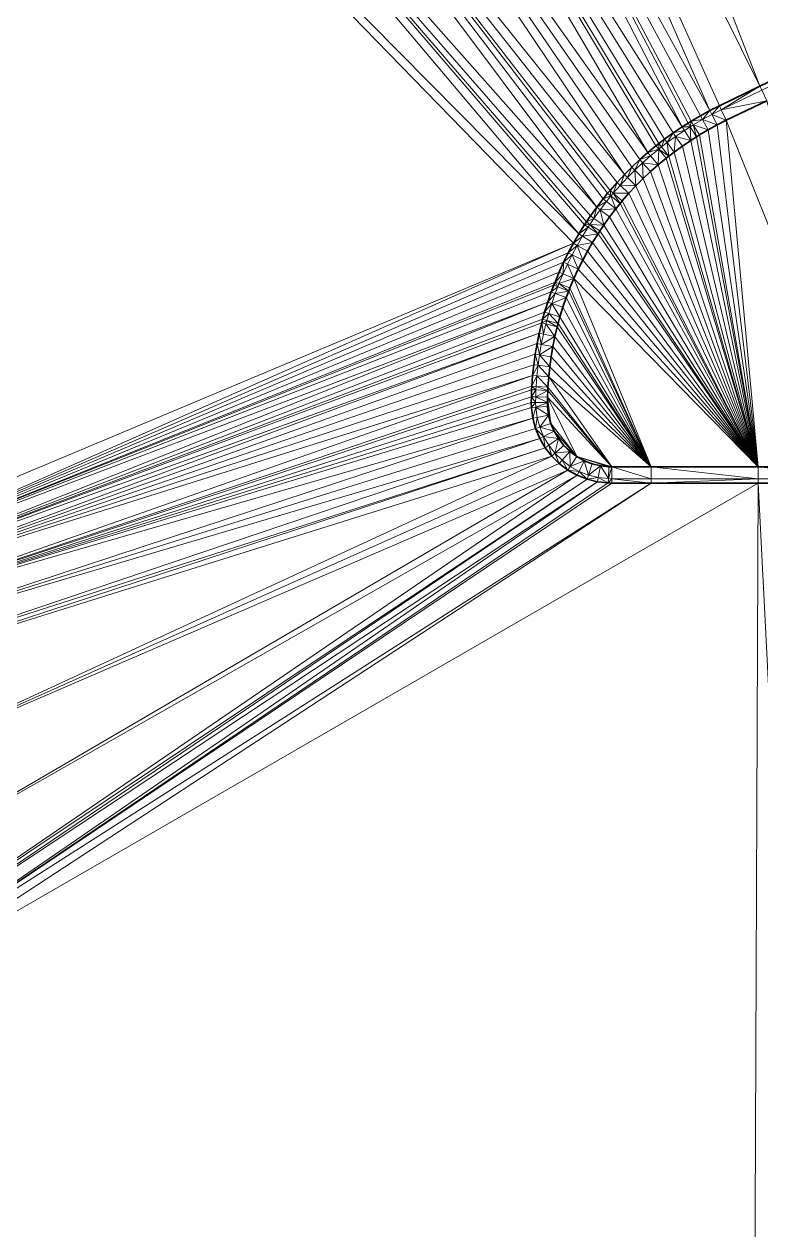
# Model space of a CAD drawing. Header units: metres. Extents: x 246428 to 246884, y 7418966 to 7419490.
# Drawn here: x 246655.5 to 246662.37, y 7419399.29 to 7419410.54 of the extents above; entities that cross this region are included whole.
import ezdxf

# ---------------------------------------------------------------- set-up
doc = ezdxf.new("R2010")
doc.units = ezdxf.units.M
doc.linetypes.add('blank name', pattern=[0])
doc.layers.add('_12D_UNMAPPED', color=7, linetype='Continuous')
for name, color, linetype, lineweight, true_color in [('KERB_BACK', 7, 'Continuous', 35, 0x5fd2ff), ('KERB_LINE', 7, 'Continuous', 18, 0xb9b9b9), ('KERB_LIP', 7, 'Continuous', 35, 0x5fd2ff), ('KERB_TOP', 7, 'Continuous', 18, 0xb9b9b9)]:
    doc.layers.add(name, color=color, linetype=linetype, lineweight=lineweight, true_color=true_color)

msp = doc.modelspace()

# ---------------------------------------------------------------- linework, layer by layer
at = {"layer": '_12D_UNMAPPED', "color": 3, "linetype": 'blank name', "lineweight": 0}
for points in [[(246657.413, 7419419.952, 33.844), (246658.314, 7419420.387, 33.856), (246662.362, 7419409.96, 34.034)], [(246658.314, 7419420.387, 33.856), (246663.262, 7419410.394, 34.046), (246662.362, 7419409.96, 34.034)], [(246658.314, 7419420.387, 33.856), (246663.865, 7419410.685, 34.054), (246663.262, 7419410.394, 34.046)], [(246656.512, 7419419.518, 33.831), (246657.413, 7419419.952, 33.844), (246661.894, 7419409.732, 34.028)], [(246657.413, 7419419.952, 33.844), (246661.983, 7419409.777, 34.029), (246661.894, 7419409.732, 34.028)], [(246661.983, 7419409.777, 34.029), (246657.413, 7419419.952, 33.844), (246661.983, 7419409.777, 34.029)], [(246657.413, 7419419.952, 33.844), (246662.362, 7419409.96, 34.034), (246661.983, 7419409.777, 34.029)], [(246657.413, 7419419.952, 33.844), (246661.983, 7419409.777, 34.029), (246661.983, 7419409.777, 34.029)], [(246655.612, 7419419.084, 33.819), (246656.512, 7419419.518, 33.831), (246661.635, 7419409.58, 34.024)], [(246656.512, 7419419.518, 33.831), (246661.894, 7419409.732, 34.028), (246661.806, 7419409.684, 34.026)], [(246656.512, 7419419.518, 33.831), (246661.806, 7419409.684, 34.026), (246661.72, 7419409.634, 34.025)], [(246656.512, 7419419.518, 33.831), (246661.72, 7419409.634, 34.025), (246661.691, 7419409.616, 34.025)], [(246656.512, 7419419.518, 33.831), (246661.691, 7419409.616, 34.025), (246661.635, 7419409.58, 34.024)], [(246654.711, 7419418.649, 33.807), (246655.612, 7419419.084, 33.819), (246661.315, 7419409.341, 34.021)], [(246655.612, 7419419.084, 33.819), (246661.635, 7419409.58, 34.024), (246661.552, 7419409.524, 34.023)], [(246655.612, 7419419.084, 33.819), (246661.552, 7419409.524, 34.023), (246661.471, 7419409.466, 34.023)], [(246655.612, 7419419.084, 33.819), (246661.471, 7419409.466, 34.023), (246661.418, 7419409.425, 34.022)], [(246655.612, 7419419.084, 33.819), (246661.418, 7419409.425, 34.022), (246661.392, 7419409.405, 34.022)], [(246655.612, 7419419.084, 33.819), (246661.392, 7419409.405, 34.022), (246661.315, 7419409.341, 34.021)], [(246653.81, 7419418.215, 33.795), (246654.711, 7419418.649, 33.807), (246661.097, 7419409.135, 34.019)], [(246654.711, 7419418.649, 33.807), (246661.315, 7419409.341, 34.021), (246661.24, 7419409.275, 34.02)], [(246654.711, 7419418.649, 33.807), (246661.24, 7419409.275, 34.02), (246661.167, 7419409.206, 34.02)], [(246654.711, 7419418.649, 33.807), (246661.167, 7419409.206, 34.02), (246661.097, 7419409.135, 34.019)], [(246652.909, 7419417.781, 33.783), (246653.81, 7419418.215, 33.795), (246660.839, 7419408.83, 34.017)], [(246653.81, 7419418.215, 33.795), (246661.097, 7419409.135, 34.019), (246661.029, 7419409.062, 34.018)], [(246653.81, 7419418.215, 33.795), (246661.029, 7419409.062, 34.018), (246660.963, 7419408.987, 34.018)], [(246653.81, 7419418.215, 33.795), (246660.963, 7419408.987, 34.018), (246660.941, 7419408.961, 34.018)], [(246653.81, 7419418.215, 33.795), (246660.941, 7419408.961, 34.018), (246660.899, 7419408.909, 34.018)], [(246653.81, 7419418.215, 33.795), (246660.899, 7419408.909, 34.018), (246660.839, 7419408.83, 34.017)], [(246652.009, 7419417.346, 33.771), (246652.909, 7419417.781, 33.783), (246660.672, 7419408.581, 34.017)], [(246652.909, 7419417.781, 33.783), (246660.839, 7419408.83, 34.017), (246660.78, 7419408.749, 34.017)], [(246652.909, 7419417.781, 33.783), (246660.78, 7419408.749, 34.017), (246660.743, 7419408.694, 34.017)], [(246652.909, 7419417.781, 33.783), (246660.743, 7419408.694, 34.017), (246660.725, 7419408.666, 34.017)], [(246652.909, 7419417.781, 33.783), (246660.725, 7419408.666, 34.017), (246660.672, 7419408.581, 34.017)], [(246652.009, 7419417.346, 33.771), (246660.672, 7419408.581, 34.017), (246660.622, 7419408.494, 34.017)], [(246653.246, 7419405.401, 33.914), (246652.009, 7419417.346, 33.771), (246660.622, 7419408.494, 34.017)], [(246662.362, 7419409.96, 34.034), (246663.262, 7419410.394, 34.046), (246663.28, 7419410.358, 34.196)], [(246662.362, 7419409.96, 34.034), (246663.28, 7419410.358, 34.196), (246662.379, 7419409.924, 34.184)], [(246661.983, 7419409.777, 34.029), (246662.362, 7419409.96, 34.034), (246662, 7419409.741, 34.179)], [(246662.362, 7419409.96, 34.034), (246662.379, 7419409.924, 34.184), (246662, 7419409.741, 34.179)], [(246662, 7419409.741, 34.179), (246662.379, 7419409.924, 34.184), (246662.427, 7419409.825, 34.184)], [(246662, 7419409.741, 34.179), (246662.427, 7419409.825, 34.184), (246662.048, 7419409.642, 34.179)], [(246662.427, 7419409.825, 34.184), (246663.346, 7419406.407, 34.239), (246662.048, 7419409.642, 34.179)], [(246661.806, 7419409.684, 34.026), (246661.894, 7419409.732, 34.028), (246661.825, 7419409.65, 34.176)], [(246661.894, 7419409.732, 34.028), (246661.912, 7419409.697, 34.178), (246661.825, 7419409.65, 34.176)], [(246661.894, 7419409.732, 34.028), (246661.983, 7419409.777, 34.029), (246661.912, 7419409.697, 34.178)], [(246661.983, 7419409.777, 34.029), (246662, 7419409.741, 34.179), (246661.912, 7419409.697, 34.178)], [(246661.912, 7419409.697, 34.178), (246662, 7419409.741, 34.179), (246662.048, 7419409.642, 34.179)], [(246662, 7419409.741, 34.179), (246661.983, 7419409.777, 34.029), (246662, 7419409.741, 34.179)], [(246661.983, 7419409.777, 34.029), (246661.983, 7419409.777, 34.029), (246662, 7419409.741, 34.179)], [(246661.983, 7419409.777, 34.029), (246661.983, 7419409.777, 34.029), (246662, 7419409.741, 34.179)], [(246661.983, 7419409.777, 34.029), (246662, 7419409.741, 34.179), (246662, 7419409.741, 34.179)], [(246662, 7419409.741, 34.179), (246662, 7419409.741, 34.179), (246662.048, 7419409.642, 34.179)], [(246662, 7419409.741, 34.179), (246662, 7419409.741, 34.179), (246662.048, 7419409.642, 34.179)], [(246662.048, 7419409.642, 34.179), (246662, 7419409.741, 34.179), (246662.048, 7419409.642, 34.179)], [(246662, 7419409.741, 34.179), (246662.048, 7419409.642, 34.179), (246662.048, 7419409.642, 34.179)], [(246661.635, 7419409.58, 34.024), (246661.691, 7419409.616, 34.025), (246661.712, 7419409.582, 34.175)], [(246661.691, 7419409.616, 34.025), (246661.72, 7419409.634, 34.025), (246661.712, 7419409.582, 34.175)], [(246661.72, 7419409.634, 34.025), (246661.74, 7419409.6, 34.175), (246661.712, 7419409.582, 34.175)], [(246661.712, 7419409.582, 34.175), (246661.74, 7419409.6, 34.175), (246661.77, 7419409.489, 34.175)], [(246661.72, 7419409.634, 34.025), (246661.806, 7419409.684, 34.026), (246661.825, 7419409.65, 34.176)], [(246661.72, 7419409.634, 34.025), (246661.825, 7419409.65, 34.176), (246661.74, 7419409.6, 34.175)], [(246661.74, 7419409.6, 34.175), (246661.825, 7419409.65, 34.176), (246661.88, 7419409.554, 34.176)], [(246661.74, 7419409.6, 34.175), (246661.88, 7419409.554, 34.176), (246661.797, 7419409.506, 34.175)], [(246661.74, 7419409.6, 34.175), (246661.797, 7419409.506, 34.175), (246661.77, 7419409.489, 34.175)], [(246661.825, 7419409.65, 34.176), (246661.912, 7419409.697, 34.178), (246661.963, 7419409.599, 34.178)], [(246661.825, 7419409.65, 34.176), (246661.963, 7419409.599, 34.178), (246661.88, 7419409.554, 34.176)], [(246661.963, 7419409.599, 34.178), (246662.346, 7419406.407, 34.221), (246661.88, 7419409.554, 34.176)], [(246661.912, 7419409.697, 34.178), (246662.048, 7419409.642, 34.179), (246661.963, 7419409.599, 34.178)], [(246662.048, 7419409.642, 34.179), (246662.346, 7419406.407, 34.221), (246661.963, 7419409.599, 34.178)], [(246662.346, 7419406.407, 34.221), (246662.048, 7419409.642, 34.179), (246662.048, 7419409.642, 34.179)], [(246663.346, 7419406.407, 34.239), (246662.346, 7419406.407, 34.221), (246662.048, 7419409.642, 34.179)], [(246662.048, 7419409.642, 34.179), (246662.346, 7419406.407, 34.221), (246662.048, 7419409.642, 34.179)], [(246661.471, 7419409.466, 34.023), (246661.552, 7419409.524, 34.023), (246661.495, 7419409.434, 34.173)], [(246661.552, 7419409.524, 34.023), (246661.575, 7419409.492, 34.173), (246661.495, 7419409.434, 34.173)], [(246661.495, 7419409.434, 34.173), (246661.575, 7419409.492, 34.173), (246661.561, 7419409.346, 34.173)], [(246661.552, 7419409.524, 34.023), (246661.635, 7419409.58, 34.024), (246661.657, 7419409.547, 34.174)], [(246661.552, 7419409.524, 34.023), (246661.657, 7419409.547, 34.174), (246661.575, 7419409.492, 34.173)], [(246661.575, 7419409.492, 34.173), (246661.638, 7419409.402, 34.173), (246661.561, 7419409.346, 34.173)], [(246661.575, 7419409.492, 34.173), (246661.657, 7419409.547, 34.174), (246661.717, 7419409.455, 34.174)], [(246661.575, 7419409.492, 34.173), (246661.717, 7419409.455, 34.174), (246661.638, 7419409.402, 34.173)], [(246661.635, 7419409.58, 34.024), (246661.712, 7419409.582, 34.175), (246661.657, 7419409.547, 34.174)], [(246661.657, 7419409.547, 34.174), (246661.712, 7419409.582, 34.175), (246661.717, 7419409.455, 34.174)], [(246661.712, 7419409.582, 34.175), (246661.77, 7419409.489, 34.175), (246661.717, 7419409.455, 34.174)], [(246661.77, 7419409.489, 34.175), (246662.346, 7419406.407, 34.221), (246661.717, 7419409.455, 34.174)], [(246661.797, 7419409.506, 34.175), (246662.346, 7419406.407, 34.221), (246661.77, 7419409.489, 34.175)], [(246661.88, 7419409.554, 34.176), (246662.346, 7419406.407, 34.221), (246661.797, 7419409.506, 34.175)], [(246661.315, 7419409.341, 34.021), (246661.392, 7419409.405, 34.022), (246661.417, 7419409.373, 34.172)], [(246661.315, 7419409.341, 34.021), (246661.417, 7419409.373, 34.172), (246661.341, 7419409.31, 34.171)], [(246661.341, 7419409.31, 34.171), (246661.417, 7419409.373, 34.172), (246661.412, 7419409.227, 34.171)], [(246661.392, 7419409.405, 34.022), (246661.418, 7419409.425, 34.022), (246661.417, 7419409.373, 34.172)], [(246661.417, 7419409.373, 34.172), (246661.486, 7419409.288, 34.172), (246661.412, 7419409.227, 34.171)], [(246661.418, 7419409.425, 34.022), (246661.443, 7419409.394, 34.172), (246661.417, 7419409.373, 34.172)], [(246661.417, 7419409.373, 34.172), (246661.443, 7419409.394, 34.172), (246661.511, 7419409.307, 34.172)], [(246661.417, 7419409.373, 34.172), (246661.511, 7419409.307, 34.172), (246661.486, 7419409.288, 34.172)], [(246661.418, 7419409.425, 34.022), (246661.471, 7419409.466, 34.023), (246661.443, 7419409.394, 34.172)], [(246661.471, 7419409.466, 34.023), (246661.495, 7419409.434, 34.173), (246661.443, 7419409.394, 34.172)], [(246661.443, 7419409.394, 34.172), (246661.495, 7419409.434, 34.173), (246661.511, 7419409.307, 34.172)], [(246661.495, 7419409.434, 34.173), (246661.561, 7419409.346, 34.173), (246661.511, 7419409.307, 34.172)], [(246661.638, 7419409.402, 34.173), (246662.346, 7419406.407, 34.221), (246661.561, 7419409.346, 34.173)], [(246661.717, 7419409.455, 34.174), (246662.346, 7419406.407, 34.221), (246661.638, 7419409.402, 34.173)], [(246661.167, 7419409.206, 34.02), (246661.24, 7419409.275, 34.02), (246661.195, 7419409.177, 34.17)], [(246661.24, 7419409.275, 34.02), (246661.267, 7419409.245, 34.17), (246661.195, 7419409.177, 34.17)], [(246661.24, 7419409.275, 34.02), (246661.315, 7419409.341, 34.021), (246661.341, 7419409.31, 34.171)], [(246661.24, 7419409.275, 34.02), (246661.341, 7419409.31, 34.171), (246661.267, 7419409.245, 34.17)], [(246661.267, 7419409.245, 34.17), (246661.341, 7419409.31, 34.171), (246661.412, 7419409.227, 34.171)], [(246661.486, 7419409.288, 34.172), (246662.346, 7419406.407, 34.221), (246661.412, 7419409.227, 34.171)], [(246661.511, 7419409.307, 34.172), (246662.346, 7419406.407, 34.221), (246661.486, 7419409.288, 34.172)], [(246661.561, 7419409.346, 34.173), (246662.346, 7419406.407, 34.221), (246661.511, 7419409.307, 34.172)], [(246661.097, 7419409.135, 34.019), (246661.167, 7419409.206, 34.02), (246661.126, 7419409.107, 34.169)], [(246661.167, 7419409.206, 34.02), (246661.195, 7419409.177, 34.17), (246661.126, 7419409.107, 34.169)], [(246661.126, 7419409.107, 34.169), (246661.195, 7419409.177, 34.17), (246661.205, 7419409.031, 34.169)], [(246661.195, 7419409.177, 34.17), (246661.267, 7419409.245, 34.17), (246661.272, 7419409.099, 34.17)], [(246661.195, 7419409.177, 34.17), (246661.272, 7419409.099, 34.17), (246661.205, 7419409.031, 34.169)], [(246661.267, 7419409.245, 34.17), (246661.412, 7419409.227, 34.171), (246661.341, 7419409.164, 34.17)], [(246661.267, 7419409.245, 34.17), (246661.341, 7419409.164, 34.17), (246661.272, 7419409.099, 34.17)], [(246661.341, 7419409.164, 34.17), (246662.346, 7419406.407, 34.221), (246661.272, 7419409.099, 34.17)], [(246661.412, 7419409.227, 34.171), (246662.346, 7419406.407, 34.221), (246661.341, 7419409.164, 34.17)], [(246660.963, 7419408.987, 34.018), (246661.029, 7419409.062, 34.018), (246660.993, 7419408.961, 34.168)], [(246661.029, 7419409.062, 34.018), (246661.058, 7419409.035, 34.168), (246660.993, 7419408.961, 34.168)], [(246660.993, 7419408.961, 34.168), (246661.058, 7419409.035, 34.168), (246661.14, 7419408.962, 34.168)], [(246661.029, 7419409.062, 34.018), (246661.097, 7419409.135, 34.019), (246661.058, 7419409.035, 34.168)], [(246661.097, 7419409.135, 34.019), (246661.126, 7419409.107, 34.169), (246661.058, 7419409.035, 34.168)], [(246661.058, 7419409.035, 34.168), (246661.126, 7419409.107, 34.169), (246661.205, 7419409.031, 34.169)], [(246661.058, 7419409.035, 34.168), (246661.205, 7419409.031, 34.169), (246661.14, 7419408.962, 34.168)], [(246661.205, 7419409.031, 34.169), (246662.346, 7419406.407, 34.221), (246661.14, 7419408.962, 34.168)], [(246661.272, 7419409.099, 34.17), (246662.346, 7419406.407, 34.221), (246661.205, 7419409.031, 34.169)], [(246660.899, 7419408.909, 34.018), (246660.941, 7419408.961, 34.018), (246660.972, 7419408.936, 34.168)], [(246660.899, 7419408.909, 34.018), (246660.972, 7419408.936, 34.168), (246660.931, 7419408.885, 34.168)], [(246660.931, 7419408.885, 34.168), (246660.972, 7419408.936, 34.168), (246661.017, 7419408.816, 34.168)], [(246660.941, 7419408.961, 34.018), (246660.963, 7419408.987, 34.018), (246660.972, 7419408.936, 34.168)], [(246660.963, 7419408.987, 34.018), (246660.993, 7419408.961, 34.168), (246660.972, 7419408.936, 34.168)], [(246660.972, 7419408.936, 34.168), (246660.993, 7419408.961, 34.168), (246661.057, 7419408.866, 34.168)], [(246660.972, 7419408.936, 34.168), (246661.057, 7419408.866, 34.168), (246661.017, 7419408.816, 34.168)], [(246660.993, 7419408.961, 34.168), (246661.14, 7419408.962, 34.168), (246661.077, 7419408.89, 34.168)], [(246660.993, 7419408.961, 34.168), (246661.077, 7419408.89, 34.168), (246661.057, 7419408.866, 34.168)], [(246661.14, 7419408.962, 34.168), (246662.346, 7419406.407, 34.221), (246661.077, 7419408.89, 34.168)], [(246660.78, 7419408.749, 34.017), (246660.839, 7419408.83, 34.017), (246660.813, 7419408.726, 34.167)], [(246660.839, 7419408.83, 34.017), (246660.871, 7419408.806, 34.167), (246660.813, 7419408.726, 34.167)], [(246660.813, 7419408.726, 34.167), (246660.871, 7419408.806, 34.167), (246660.904, 7419408.663, 34.167)], [(246660.839, 7419408.83, 34.017), (246660.899, 7419408.909, 34.018), (246660.931, 7419408.885, 34.168)], [(246660.839, 7419408.83, 34.017), (246660.931, 7419408.885, 34.168), (246660.871, 7419408.806, 34.167)], [(246660.871, 7419408.806, 34.167), (246660.931, 7419408.885, 34.168), (246661.017, 7419408.816, 34.168)], [(246660.871, 7419408.806, 34.167), (246661.017, 7419408.816, 34.168), (246660.959, 7419408.741, 34.167)], [(246660.871, 7419408.806, 34.167), (246660.959, 7419408.741, 34.167), (246660.904, 7419408.663, 34.167)], [(246661.017, 7419408.816, 34.168), (246662.346, 7419406.407, 34.221), (246660.959, 7419408.741, 34.167)], [(246661.057, 7419408.866, 34.168), (246662.346, 7419406.407, 34.221), (246661.017, 7419408.816, 34.168)], [(246661.077, 7419408.89, 34.168), (246662.346, 7419406.407, 34.221), (246661.057, 7419408.866, 34.168)], [(246660.725, 7419408.666, 34.017), (246660.743, 7419408.694, 34.017), (246660.776, 7419408.671, 34.167)], [(246660.743, 7419408.694, 34.017), (246660.78, 7419408.749, 34.017), (246660.813, 7419408.726, 34.167)], [(246660.743, 7419408.694, 34.017), (246660.813, 7419408.726, 34.167), (246660.776, 7419408.671, 34.167)], [(246660.776, 7419408.671, 34.167), (246660.813, 7419408.726, 34.167), (246660.904, 7419408.663, 34.167)], [(246660.959, 7419408.741, 34.167), (246662.346, 7419406.407, 34.221), (246660.904, 7419408.663, 34.167)], [(246660.622, 7419408.494, 34.017), (246660.672, 7419408.581, 34.017), (246660.706, 7419408.56, 34.167)], [(246660.672, 7419408.581, 34.017), (246660.725, 7419408.666, 34.017), (246660.758, 7419408.644, 34.167)], [(246660.672, 7419408.581, 34.017), (246660.758, 7419408.644, 34.167), (246660.706, 7419408.56, 34.167)], [(246660.706, 7419408.56, 34.167), (246660.758, 7419408.644, 34.167), (246660.851, 7419408.584, 34.167)], [(246660.706, 7419408.56, 34.167), (246660.851, 7419408.584, 34.167), (246660.8, 7419408.503, 34.167)], [(246660.725, 7419408.666, 34.017), (246660.776, 7419408.671, 34.167), (246660.758, 7419408.644, 34.167)], [(246660.758, 7419408.644, 34.167), (246660.776, 7419408.671, 34.167), (246660.851, 7419408.584, 34.167)], [(246660.776, 7419408.671, 34.167), (246660.904, 7419408.663, 34.167), (246660.868, 7419408.611, 34.167)], [(246660.776, 7419408.671, 34.167), (246660.868, 7419408.611, 34.167), (246660.851, 7419408.584, 34.167)], [(246660.851, 7419408.584, 34.167), (246662.346, 7419406.407, 34.221), (246660.8, 7419408.503, 34.167)], [(246660.868, 7419408.611, 34.167), (246662.346, 7419406.407, 34.221), (246660.851, 7419408.584, 34.167)], [(246660.904, 7419408.663, 34.167), (246662.346, 7419406.407, 34.221), (246660.868, 7419408.611, 34.167)], [(246653.486, 7419405.335, 33.918), (246653.246, 7419405.401, 33.914), (246660.622, 7419408.494, 34.017)], [(246653.486, 7419405.335, 33.918), (246660.622, 7419408.494, 34.017), (246660.574, 7419408.406, 34.017)], [(246660.574, 7419408.406, 34.017), (246660.622, 7419408.494, 34.017), (246660.657, 7419408.475, 34.167)], [(246660.574, 7419408.406, 34.017), (246660.657, 7419408.475, 34.167), (246660.61, 7419408.388, 34.167)], [(246660.61, 7419408.388, 34.167), (246660.657, 7419408.475, 34.167), (246660.708, 7419408.337, 34.167)], [(246660.622, 7419408.494, 34.017), (246660.706, 7419408.56, 34.167), (246660.657, 7419408.475, 34.167)], [(246660.657, 7419408.475, 34.167), (246660.706, 7419408.56, 34.167), (246660.8, 7419408.503, 34.167)], [(246660.657, 7419408.475, 34.167), (246660.8, 7419408.503, 34.167), (246660.753, 7419408.421, 34.167)], [(246660.657, 7419408.475, 34.167), (246660.753, 7419408.421, 34.167), (246660.708, 7419408.337, 34.167)], [(246660.8, 7419408.503, 34.167), (246662.346, 7419406.407, 34.221), (246660.753, 7419408.421, 34.167)], [(246653.486, 7419405.335, 33.918), (246660.574, 7419408.406, 34.017), (246660.53, 7419408.317, 34.017)], [(246660.53, 7419408.317, 34.017), (246660.574, 7419408.406, 34.017), (246660.61, 7419408.388, 34.167)], [(246660.53, 7419408.317, 34.017), (246660.61, 7419408.388, 34.167), (246660.566, 7419408.299, 34.167)], [(246660.566, 7419408.299, 34.167), (246660.61, 7419408.388, 34.167), (246660.665, 7419408.252, 34.167)], [(246660.61, 7419408.388, 34.167), (246660.708, 7419408.337, 34.167), (246660.665, 7419408.252, 34.167)], [(246660.753, 7419408.421, 34.167), (246662.346, 7419406.407, 34.221), (246660.708, 7419408.337, 34.167)], [(246653.486, 7419405.335, 33.918), (246660.53, 7419408.317, 34.017), (246660.489, 7419408.226, 34.017)], [(246660.489, 7419408.226, 34.017), (246660.53, 7419408.317, 34.017), (246660.525, 7419408.21, 34.167)], [(246660.53, 7419408.317, 34.017), (246660.566, 7419408.299, 34.167), (246660.525, 7419408.21, 34.167)], [(246660.525, 7419408.21, 34.167), (246660.566, 7419408.299, 34.167), (246660.626, 7419408.165, 34.167)], [(246660.566, 7419408.299, 34.167), (246660.665, 7419408.252, 34.167), (246660.626, 7419408.165, 34.167)], [(246660.665, 7419408.252, 34.167), (246662.346, 7419406.407, 34.221), (246660.626, 7419408.165, 34.167)], [(246660.708, 7419408.337, 34.167), (246662.346, 7419406.407, 34.221), (246660.665, 7419408.252, 34.167)], [(246653.486, 7419405.335, 33.918), (246660.489, 7419408.226, 34.017), (246660.45, 7419408.133, 34.017)], [(246653.486, 7419405.335, 33.918), (246660.45, 7419408.133, 34.017), (246660.438, 7419408.102, 34.017)], [(246660.438, 7419408.102, 34.017), (246660.45, 7419408.133, 34.017), (246660.475, 7419408.088, 34.167)], [(246660.45, 7419408.133, 34.017), (246660.489, 7419408.226, 34.017), (246660.525, 7419408.21, 34.167)], [(246660.45, 7419408.133, 34.017), (246660.525, 7419408.21, 34.167), (246660.487, 7419408.118, 34.167)], [(246660.45, 7419408.133, 34.017), (246660.487, 7419408.118, 34.167), (246660.475, 7419408.088, 34.167)], [(246660.487, 7419408.118, 34.167), (246660.525, 7419408.21, 34.167), (246660.626, 7419408.165, 34.167)], [(246660.487, 7419408.118, 34.167), (246660.626, 7419408.165, 34.167), (246660.589, 7419408.078, 34.167)], [(246660.626, 7419408.165, 34.167), (246661.346, 7419406.407, 34.202), (246660.589, 7419408.078, 34.167)], [(246662.346, 7419406.407, 34.221), (246661.346, 7419406.407, 34.202), (246660.626, 7419408.165, 34.167)], [(246653.486, 7419405.335, 33.918), (246660.438, 7419408.102, 34.017), (246660.414, 7419408.04, 34.017)], [(246653.486, 7419405.335, 33.918), (246660.414, 7419408.04, 34.017), (246660.382, 7419407.945, 34.018)], [(246660.382, 7419407.945, 34.018), (246660.414, 7419408.04, 34.017), (246660.452, 7419408.026, 34.167)], [(246660.382, 7419407.945, 34.018), (246660.452, 7419408.026, 34.167), (246660.42, 7419407.933, 34.168)], [(246660.414, 7419408.04, 34.017), (246660.438, 7419408.102, 34.017), (246660.475, 7419408.088, 34.167)], [(246660.414, 7419408.04, 34.017), (246660.475, 7419408.088, 34.167), (246660.452, 7419408.026, 34.167)], [(246660.42, 7419407.933, 34.168), (246660.452, 7419408.026, 34.167), (246660.555, 7419407.989, 34.167)], [(246660.452, 7419408.026, 34.167), (246660.475, 7419408.088, 34.167), (246660.578, 7419408.048, 34.167)], [(246660.452, 7419408.026, 34.167), (246660.578, 7419408.048, 34.167), (246660.555, 7419407.989, 34.167)], [(246660.475, 7419408.088, 34.167), (246660.487, 7419408.118, 34.167), (246660.578, 7419408.048, 34.167)], [(246660.487, 7419408.118, 34.167), (246660.589, 7419408.078, 34.167), (246660.578, 7419408.048, 34.167)], [(246660.578, 7419408.048, 34.167), (246661.346, 7419406.407, 34.202), (246660.555, 7419407.989, 34.167)], [(246660.589, 7419408.078, 34.167), (246661.346, 7419406.407, 34.202), (246660.578, 7419408.048, 34.167)], [(246653.632, 7419405.255, 33.922), (246653.486, 7419405.335, 33.918), (246660.382, 7419407.945, 34.018)], [(246660.352, 7419407.85, 34.018), (246653.632, 7419405.255, 33.922), (246660.382, 7419407.945, 34.018)], [(246660.352, 7419407.85, 34.018), (246660.382, 7419407.945, 34.018), (246660.42, 7419407.933, 34.168)], [(246660.391, 7419407.839, 34.168), (246660.352, 7419407.85, 34.018), (246660.42, 7419407.933, 34.168)], [(246660.496, 7419407.808, 34.168), (246660.391, 7419407.839, 34.168), (246660.42, 7419407.933, 34.168)], [(246660.42, 7419407.933, 34.168), (246660.555, 7419407.989, 34.167), (246660.524, 7419407.899, 34.168)], [(246660.496, 7419407.808, 34.168), (246660.42, 7419407.933, 34.168), (246660.524, 7419407.899, 34.168)], [(246660.555, 7419407.989, 34.167), (246661.346, 7419406.407, 34.202), (246660.524, 7419407.899, 34.168)], [(246653.632, 7419405.255, 33.922), (246660.352, 7419407.85, 34.018), (246660.334, 7419407.786, 34.019)], [(246660.334, 7419407.786, 34.019), (246660.352, 7419407.85, 34.018), (246660.391, 7419407.839, 34.168)], [(246660.334, 7419407.786, 34.019), (246660.391, 7419407.839, 34.168), (246660.373, 7419407.775, 34.169)], [(246660.373, 7419407.775, 34.169), (246660.391, 7419407.839, 34.168), (246660.479, 7419407.747, 34.169)], [(246660.391, 7419407.839, 34.168), (246660.496, 7419407.808, 34.168), (246660.479, 7419407.747, 34.169)], [(246660.479, 7419407.747, 34.169), (246660.496, 7419407.808, 34.168), (246661.346, 7419406.407, 34.202)], [(246661.346, 7419406.407, 34.202), (246660.496, 7419407.808, 34.168), (246660.524, 7419407.899, 34.168)], [(246653.632, 7419405.255, 33.922), (246660.334, 7419407.786, 34.019), (246660.326, 7419407.753, 34.019)], [(246653.632, 7419405.255, 33.922), (246660.326, 7419407.753, 34.019), (246660.303, 7419407.656, 34.019)], [(246660.303, 7419407.656, 34.019), (246660.326, 7419407.753, 34.019), (246660.342, 7419407.647, 34.169)], [(246660.326, 7419407.753, 34.019), (246660.334, 7419407.786, 34.019), (246660.373, 7419407.775, 34.169)], [(246660.326, 7419407.753, 34.019), (246660.373, 7419407.775, 34.169), (246660.365, 7419407.743, 34.169)], [(246660.326, 7419407.753, 34.019), (246660.365, 7419407.743, 34.169), (246660.342, 7419407.647, 34.169)], [(246660.342, 7419407.647, 34.169), (246660.365, 7419407.743, 34.169), (246660.449, 7419407.623, 34.169)], [(246660.365, 7419407.743, 34.169), (246660.373, 7419407.775, 34.169), (246660.471, 7419407.716, 34.169)], [(246660.365, 7419407.743, 34.169), (246660.471, 7419407.716, 34.169), (246660.449, 7419407.623, 34.169)], [(246660.373, 7419407.775, 34.169), (246660.479, 7419407.747, 34.169), (246660.471, 7419407.716, 34.169)], [(246660.449, 7419407.623, 34.169), (246660.471, 7419407.716, 34.169), (246661.346, 7419406.407, 34.202)], [(246660.471, 7419407.716, 34.169), (246660.479, 7419407.747, 34.169), (246661.346, 7419406.407, 34.202)], [(246653.699, 7419405.205, 33.923), (246653.632, 7419405.255, 33.922), (246660.303, 7419407.656, 34.019)], [(246653.699, 7419405.205, 33.923), (246660.303, 7419407.656, 34.019), (246660.283, 7419407.558, 34.02)], [(246660.283, 7419407.558, 34.02), (246660.303, 7419407.656, 34.019), (246660.322, 7419407.551, 34.17)], [(246660.303, 7419407.656, 34.019), (246660.342, 7419407.647, 34.169), (246660.322, 7419407.551, 34.17)], [(246660.322, 7419407.551, 34.17), (246660.342, 7419407.647, 34.169), (246660.449, 7419407.623, 34.169)], [(246660.322, 7419407.551, 34.17), (246660.449, 7419407.623, 34.169), (246660.43, 7419407.53, 34.17)], [(246660.43, 7419407.53, 34.17), (246660.449, 7419407.623, 34.169), (246661.346, 7419406.407, 34.202)], [(246653.699, 7419405.205, 33.923), (246660.283, 7419407.558, 34.02), (246660.266, 7419407.46, 34.021)], [(246653.699, 7419405.205, 33.923), (246660.266, 7419407.46, 34.021), (246660.252, 7419407.36, 34.021)], [(246660.252, 7419407.36, 34.021), (246660.266, 7419407.46, 34.021), (246660.292, 7419407.356, 34.171)], [(246660.266, 7419407.46, 34.021), (246660.283, 7419407.558, 34.02), (246660.305, 7419407.453, 34.171)], [(246660.266, 7419407.46, 34.021), (246660.305, 7419407.453, 34.171), (246660.292, 7419407.356, 34.171)], [(246660.283, 7419407.558, 34.02), (246660.322, 7419407.551, 34.17), (246660.305, 7419407.453, 34.171)], [(246660.292, 7419407.356, 34.171), (246660.305, 7419407.453, 34.171), (246660.401, 7419407.342, 34.171)], [(246660.305, 7419407.453, 34.171), (246660.322, 7419407.551, 34.17), (246660.43, 7419407.53, 34.17)], [(246660.305, 7419407.453, 34.171), (246660.43, 7419407.53, 34.17), (246660.414, 7419407.436, 34.171)], [(246660.305, 7419407.453, 34.171), (246660.414, 7419407.436, 34.171), (246660.401, 7419407.342, 34.171)], [(246660.414, 7419407.436, 34.171), (246660.43, 7419407.53, 34.17), (246661.346, 7419406.407, 34.202)], [(246653.699, 7419405.205, 33.923), (246660.252, 7419407.36, 34.021), (246660.241, 7419407.261, 34.022)], [(246660.241, 7419407.261, 34.022), (246660.252, 7419407.36, 34.021), (246660.292, 7419407.356, 34.171)], [(246660.241, 7419407.261, 34.022), (246660.292, 7419407.356, 34.171), (246660.281, 7419407.257, 34.172)], [(246660.281, 7419407.257, 34.172), (246660.292, 7419407.356, 34.171), (246660.391, 7419407.248, 34.172)], [(246660.292, 7419407.356, 34.171), (246660.401, 7419407.342, 34.171), (246660.391, 7419407.248, 34.172)], [(246660.391, 7419407.248, 34.172), (246660.401, 7419407.342, 34.171), (246661.346, 7419406.407, 34.202)], [(246660.401, 7419407.342, 34.171), (246660.414, 7419407.436, 34.171), (246661.346, 7419406.407, 34.202)], [(246653.868, 7419405.022, 33.927), (246653.699, 7419405.205, 33.923), (246660.241, 7419407.261, 34.022)], [(246653.868, 7419405.022, 33.927), (246660.241, 7419407.261, 34.022), (246660.234, 7419407.161, 34.023)], [(246660.234, 7419407.161, 34.023), (246660.241, 7419407.261, 34.022), (246660.281, 7419407.257, 34.172)], [(246660.234, 7419407.161, 34.023), (246660.281, 7419407.257, 34.172), (246660.274, 7419407.159, 34.173)], [(246660.274, 7419407.159, 34.173), (246660.281, 7419407.257, 34.172), (246660.384, 7419407.153, 34.173)], [(246660.281, 7419407.257, 34.172), (246660.391, 7419407.248, 34.172), (246660.384, 7419407.153, 34.173)], [(246660.384, 7419407.153, 34.173), (246660.391, 7419407.248, 34.172), (246660.979, 7419406.407, 34.196)], [(246660.979, 7419406.407, 34.196), (246660.391, 7419407.248, 34.172), (246661.346, 7419406.407, 34.202)], [(246653.868, 7419405.022, 33.927), (246660.234, 7419407.161, 34.023), (246660.232, 7419407.128, 34.023)], [(246653.868, 7419405.022, 33.927), (246660.232, 7419407.128, 34.023), (246660.23, 7419407.061, 34.024)], [(246660.23, 7419407.061, 34.024), (246660.232, 7419407.128, 34.023), (246660.272, 7419407.126, 34.173)], [(246660.23, 7419407.061, 34.024), (246660.272, 7419407.126, 34.173), (246660.27, 7419407.06, 34.174)], [(246660.232, 7419407.128, 34.023), (246660.234, 7419407.161, 34.023), (246660.272, 7419407.126, 34.173)], [(246660.234, 7419407.161, 34.023), (246660.274, 7419407.159, 34.173), (246660.272, 7419407.126, 34.173)], [(246660.27, 7419407.06, 34.174), (246660.272, 7419407.126, 34.173), (246660.382, 7419407.121, 34.173)], [(246660.27, 7419407.06, 34.174), (246660.382, 7419407.121, 34.173), (246660.38, 7419407.058, 34.174)], [(246660.272, 7419407.126, 34.173), (246660.274, 7419407.159, 34.173), (246660.382, 7419407.121, 34.173)], [(246660.274, 7419407.159, 34.173), (246660.384, 7419407.153, 34.173), (246660.382, 7419407.121, 34.173)], [(246660.38, 7419407.058, 34.174), (246660.382, 7419407.121, 34.173), (246660.979, 7419406.407, 34.196)], [(246660.382, 7419407.121, 34.173), (246660.384, 7419407.153, 34.173), (246660.979, 7419406.407, 34.196)], [(246653.868, 7419405.022, 33.927), (246660.23, 7419407.061, 34.024), (246660.229, 7419407.007, 34.024)], [(246653.868, 7419405.022, 33.927), (246660.229, 7419407.007, 34.024), (246660.23, 7419406.961, 34.025)], [(246660.229, 7419407.007, 34.024), (246660.23, 7419407.061, 34.024), (246660.269, 7419407.007, 34.174)], [(246660.23, 7419406.961, 34.025), (246660.229, 7419407.007, 34.024), (246660.269, 7419407.007, 34.174)], [(246660.269, 7419407.007, 34.174), (246660.229, 7419407.007, 34.024), (246660.269, 7419407.007, 34.174)], [(246660.23, 7419407.061, 34.024), (246660.27, 7419407.06, 34.174), (246660.269, 7419407.007, 34.174)], [(246660.23, 7419406.961, 34.025), (246660.269, 7419407.007, 34.174), (246660.27, 7419406.964, 34.175)], [(246660.379, 7419407.007, 34.174), (246660.269, 7419407.007, 34.174), (246660.27, 7419407.06, 34.174)], [(246660.379, 7419407.006, 34.174), (246660.269, 7419407.007, 34.174), (246660.379, 7419407.007, 34.174)], [(246660.27, 7419406.964, 34.175), (246660.269, 7419407.007, 34.174), (246660.269, 7419407.007, 34.174)], [(246660.379, 7419407.006, 34.174), (246660.27, 7419406.964, 34.175), (246660.269, 7419407.007, 34.174)], [(246660.27, 7419407.06, 34.174), (246660.38, 7419407.058, 34.174), (246660.379, 7419407.007, 34.174)], [(246660.27, 7419406.964, 34.175), (246660.379, 7419407.006, 34.174), (246660.38, 7419406.971, 34.175)], [(246660.38, 7419406.971, 34.175), (246660.379, 7419407.007, 34.174), (246660.38, 7419407.058, 34.174)], [(246660.38, 7419406.971, 34.175), (246660.379, 7419407.006, 34.174), (246660.379, 7419407.007, 34.174)], [(246660.411, 7419406.814, 34.178), (246660.38, 7419406.971, 34.175), (246660.38, 7419407.058, 34.174)], [(246660.652, 7419406.504, 34.187), (246660.411, 7419406.814, 34.178), (246660.38, 7419407.058, 34.174)], [(246660.652, 7419406.504, 34.187), (246660.38, 7419407.058, 34.174), (246660.979, 7419406.407, 34.196)], [(246653.868, 7419405.022, 33.927), (246660.23, 7419406.961, 34.025), (246660.243, 7419406.862, 34.026)], [(246660.243, 7419406.862, 34.026), (246660.23, 7419406.961, 34.025), (246660.27, 7419406.964, 34.175)], [(246660.243, 7419406.862, 34.026), (246660.27, 7419406.964, 34.175), (246660.282, 7419406.87, 34.176)], [(246660.27, 7419406.964, 34.175), (246660.38, 7419406.971, 34.175), (246660.39, 7419406.891, 34.176)], [(246660.282, 7419406.87, 34.176), (246660.27, 7419406.964, 34.175), (246660.39, 7419406.891, 34.176)], [(246660.307, 7419406.779, 34.178), (246660.282, 7419406.87, 34.176), (246660.39, 7419406.891, 34.176)], [(246660.307, 7419406.779, 34.178), (246660.39, 7419406.891, 34.176), (246660.411, 7419406.814, 34.178)], [(246660.39, 7419406.891, 34.176), (246660.38, 7419406.971, 34.175), (246660.411, 7419406.814, 34.178)], [(246653.981, 7419404.8, 33.932), (246653.868, 7419405.022, 33.927), (246660.243, 7419406.862, 34.026)], [(246653.981, 7419404.8, 33.932), (246660.243, 7419406.862, 34.026), (246660.269, 7419406.766, 34.028)], [(246660.269, 7419406.766, 34.028), (246660.243, 7419406.862, 34.026), (246660.282, 7419406.87, 34.176)], [(246660.269, 7419406.766, 34.028), (246660.282, 7419406.87, 34.176), (246660.307, 7419406.779, 34.178)], [(246660.269, 7419406.766, 34.028), (246660.307, 7419406.779, 34.178), (246660.343, 7419406.691, 34.179)], [(246660.307, 7419406.779, 34.178), (246660.411, 7419406.814, 34.178), (246660.442, 7419406.74, 34.179)], [(246660.343, 7419406.691, 34.179), (246660.307, 7419406.779, 34.178), (246660.442, 7419406.74, 34.179)], [(246660.442, 7419406.74, 34.179), (246660.411, 7419406.814, 34.178), (246660.652, 7419406.504, 34.187)], [(246653.981, 7419404.8, 33.932), (246660.269, 7419406.766, 34.028), (246660.307, 7419406.674, 34.029)], [(246654.028, 7419404.555, 33.936), (246653.981, 7419404.8, 33.932), (246660.307, 7419406.674, 34.029)], [(246654.028, 7419404.555, 33.936), (246660.307, 7419406.674, 34.029), (246660.358, 7419406.587, 34.031)], [(246660.307, 7419406.674, 34.029), (246660.269, 7419406.766, 34.028), (246660.343, 7419406.691, 34.179)], [(246660.358, 7419406.587, 34.031), (246660.307, 7419406.674, 34.029), (246660.343, 7419406.691, 34.179)], [(246660.343, 7419406.691, 34.179), (246660.442, 7419406.74, 34.179), (246660.482, 7419406.671, 34.181)], [(246660.358, 7419406.587, 34.031), (246660.343, 7419406.691, 34.179), (246660.391, 7419406.61, 34.181)], [(246660.391, 7419406.61, 34.181), (246660.343, 7419406.691, 34.179), (246660.482, 7419406.671, 34.181)], [(246660.449, 7419406.535, 34.183), (246660.391, 7419406.61, 34.181), (246660.482, 7419406.671, 34.181)], [(246660.482, 7419406.671, 34.181), (246660.442, 7419406.74, 34.179), (246660.531, 7419406.608, 34.183)], [(246660.531, 7419406.608, 34.183), (246660.442, 7419406.74, 34.179), (246660.652, 7419406.504, 34.187)], [(246660.449, 7419406.535, 34.183), (246660.482, 7419406.671, 34.181), (246660.531, 7419406.608, 34.183)], [(246654.029, 7419404.509, 33.936), (246654.028, 7419404.555, 33.936), (246660.358, 7419406.587, 34.031)], [(246654.029, 7419404.509, 33.936), (246660.358, 7419406.587, 34.031), (246660.419, 7419406.508, 34.033)], [(246660.419, 7419406.508, 34.033), (246660.358, 7419406.587, 34.031), (246660.391, 7419406.61, 34.181)], [(246660.419, 7419406.508, 34.033), (246660.391, 7419406.61, 34.181), (246660.449, 7419406.535, 34.183)], [(246660.449, 7419406.535, 34.183), (246660.531, 7419406.608, 34.183), (246660.588, 7419406.552, 34.185)], [(246660.516, 7419406.469, 34.185), (246660.449, 7419406.535, 34.183), (246660.588, 7419406.552, 34.185)], [(246660.592, 7419406.412, 34.187), (246660.516, 7419406.469, 34.185), (246660.588, 7419406.552, 34.185)], [(246660.588, 7419406.552, 34.185), (246660.531, 7419406.608, 34.183), (246660.652, 7419406.504, 34.187)], [(246660.592, 7419406.412, 34.187), (246660.588, 7419406.552, 34.185), (246660.652, 7419406.504, 34.187)], [(246654.029, 7419403.556, 33.946), (246654.029, 7419404.509, 33.936), (246660.419, 7419406.508, 34.033)], [(246654.029, 7419403.556, 33.946), (246660.419, 7419406.508, 34.033), (246660.49, 7419406.438, 34.035)], [(246660.49, 7419406.438, 34.035), (246660.419, 7419406.508, 34.033), (246660.449, 7419406.535, 34.183)], [(246660.49, 7419406.438, 34.035), (246660.449, 7419406.535, 34.183), (246660.516, 7419406.469, 34.185)], [(246660.57, 7419406.378, 34.037), (246660.49, 7419406.438, 34.035), (246660.516, 7419406.469, 34.185)], [(246660.57, 7419406.378, 34.037), (246660.516, 7419406.469, 34.185), (246660.592, 7419406.412, 34.187)], [(246660.592, 7419406.412, 34.187), (246660.652, 7419406.504, 34.187), (246660.722, 7419406.465, 34.189)], [(246660.674, 7419406.366, 34.189), (246660.592, 7419406.412, 34.187), (246660.722, 7419406.465, 34.189)], [(246660.953, 7419406.408, 34.195), (246660.652, 7419406.504, 34.187), (246660.979, 7419406.407, 34.196)], [(246660.722, 7419406.465, 34.189), (246660.652, 7419406.504, 34.187), (246660.796, 7419406.436, 34.191)], [(246660.796, 7419406.436, 34.191), (246660.652, 7419406.504, 34.187), (246660.953, 7419406.408, 34.195)], [(246660.762, 7419406.331, 34.191), (246660.674, 7419406.366, 34.189), (246660.722, 7419406.465, 34.189)], [(246660.762, 7419406.331, 34.191), (246660.722, 7419406.465, 34.189), (246660.796, 7419406.436, 34.191)], [(246654.029, 7419403.556, 33.946), (246660.49, 7419406.438, 34.035), (246660.57, 7419406.378, 34.037)], [(246654.029, 7419402.556, 33.956), (246654.029, 7419403.556, 33.946), (246660.57, 7419406.378, 34.037)], [(246654.029, 7419402.556, 33.956), (246660.57, 7419406.378, 34.037), (246660.657, 7419406.33, 34.039)], [(246654.029, 7419401.805, 33.963), (246654.029, 7419402.556, 33.956), (246660.657, 7419406.33, 34.039)], [(246654.029, 7419401.805, 33.963), (246660.657, 7419406.33, 34.039), (246660.75, 7419406.293, 34.041)], [(246660.57, 7419406.378, 34.037), (246660.592, 7419406.412, 34.187), (246660.674, 7419406.366, 34.189)], [(246660.657, 7419406.33, 34.039), (246660.57, 7419406.378, 34.037), (246660.674, 7419406.366, 34.189)], [(246660.75, 7419406.293, 34.041), (246660.657, 7419406.33, 34.039), (246660.674, 7419406.366, 34.189)], [(246660.75, 7419406.293, 34.041), (246660.674, 7419406.366, 34.189), (246660.762, 7419406.331, 34.191)], [(246660.75, 7419406.293, 34.041), (246660.762, 7419406.331, 34.191), (246660.854, 7419406.308, 34.193)], [(246660.762, 7419406.331, 34.191), (246660.796, 7419406.436, 34.191), (246660.874, 7419406.416, 34.193)], [(246660.854, 7419406.308, 34.193), (246660.762, 7419406.331, 34.191), (246660.874, 7419406.416, 34.193)], [(246660.874, 7419406.416, 34.193), (246660.796, 7419406.436, 34.191), (246660.953, 7419406.408, 34.195)], [(246660.948, 7419406.298, 34.195), (246660.854, 7419406.308, 34.193), (246660.874, 7419406.416, 34.193)], [(246660.948, 7419406.298, 34.195), (246660.874, 7419406.416, 34.193), (246660.953, 7419406.408, 34.195)], [(246660.948, 7419406.298, 34.195), (246660.953, 7419406.408, 34.195), (246660.979, 7419406.407, 34.196)], [(246660.979, 7419406.297, 34.196), (246660.948, 7419406.298, 34.195), (246660.979, 7419406.407, 34.196)], [(246661.346, 7419406.297, 34.202), (246660.979, 7419406.407, 34.196), (246661.346, 7419406.407, 34.202)], [(246661.346, 7419406.297, 34.202), (246660.979, 7419406.297, 34.196), (246660.979, 7419406.407, 34.196)], [(246662.346, 7419406.297, 34.221), (246661.346, 7419406.297, 34.202), (246661.346, 7419406.407, 34.202)], [(246662.346, 7419406.297, 34.221), (246661.346, 7419406.407, 34.202), (246662.346, 7419406.407, 34.221)], [(246663.346, 7419406.297, 34.239), (246662.346, 7419406.407, 34.221), (246663.346, 7419406.407, 34.239)], [(246663.346, 7419406.297, 34.239), (246662.346, 7419406.297, 34.221), (246662.346, 7419406.407, 34.221)], [(246653.899, 7419401.382, 33.964), (246661.346, 7419406.257, 34.052), (246662.346, 7419406.257, 34.071)], [(246662.271, 7419388.055, 34.251), (246653.899, 7419401.382, 33.964), (246662.346, 7419406.257, 34.071)], [(246653.899, 7419401.382, 33.964), (246653.988, 7419401.56, 33.963), (246661.346, 7419406.257, 34.052)], [(246653.988, 7419401.56, 33.963), (246654.028, 7419401.756, 33.963), (246660.847, 7419406.269, 34.043)], [(246653.988, 7419401.56, 33.963), (246660.847, 7419406.269, 34.043), (246660.946, 7419406.258, 34.045)], [(246653.988, 7419401.56, 33.963), (246660.946, 7419406.258, 34.045), (246660.979, 7419406.257, 34.046)], [(246653.988, 7419401.56, 33.963), (246660.979, 7419406.257, 34.046), (246661.346, 7419406.257, 34.052)], [(246654.028, 7419401.756, 33.963), (246660.75, 7419406.293, 34.041), (246660.847, 7419406.269, 34.043)], [(246654.028, 7419401.756, 33.963), (246654.029, 7419401.805, 33.963), (246660.75, 7419406.293, 34.041)], [(246660.847, 7419406.269, 34.043), (246660.75, 7419406.293, 34.041), (246660.854, 7419406.308, 34.193)], [(246660.946, 7419406.258, 34.045), (246660.847, 7419406.269, 34.043), (246660.854, 7419406.308, 34.193)], [(246660.946, 7419406.258, 34.045), (246660.854, 7419406.308, 34.193), (246660.948, 7419406.298, 34.195)], [(246660.946, 7419406.258, 34.045), (246660.948, 7419406.298, 34.195), (246660.979, 7419406.297, 34.196)], [(246660.979, 7419406.257, 34.046), (246660.946, 7419406.258, 34.045), (246660.979, 7419406.297, 34.196)], [(246661.346, 7419406.257, 34.052), (246660.979, 7419406.297, 34.196), (246661.346, 7419406.297, 34.202)], [(246661.346, 7419406.257, 34.052), (246660.979, 7419406.257, 34.046), (246660.979, 7419406.297, 34.196)], [(246661.346, 7419406.257, 34.052), (246661.346, 7419406.297, 34.202), (246662.346, 7419406.297, 34.221)], [(246662.346, 7419406.257, 34.071), (246661.346, 7419406.257, 34.052), (246662.346, 7419406.297, 34.221)], [(246663.271, 7419388.055, 34.269), (246662.271, 7419388.055, 34.251), (246662.346, 7419406.257, 34.071)], [(246662.346, 7419406.257, 34.071), (246662.346, 7419406.297, 34.221), (246663.346, 7419406.297, 34.239)], [(246663.346, 7419406.257, 34.089), (246662.346, 7419406.257, 34.071), (246663.346, 7419406.297, 34.239)], [(246663.271, 7419388.055, 34.269), (246662.346, 7419406.257, 34.071), (246663.346, 7419406.257, 34.089)], [(246660.008, 7419388.055, 34.21), (246653.765, 7419401.234, 33.964), (246653.899, 7419401.382, 33.964)], [(246662.271, 7419388.055, 34.251), (246661.271, 7419388.055, 34.233), (246653.899, 7419401.382, 33.964)], [(246660.983, 7419388.055, 34.228), (246660.983, 7419388.055, 34.228), (246653.899, 7419401.382, 33.964)], [(246661.271, 7419388.055, 34.233), (246660.983, 7419388.055, 34.228), (246653.899, 7419401.382, 33.964)], [(246660.983, 7419388.055, 34.228), (246660.008, 7419388.055, 34.21), (246653.899, 7419401.382, 33.964)], [(246660.008, 7419388.055, 34.21), (246653.717, 7419401.196, 33.964), (246653.765, 7419401.234, 33.964)], [(246660.008, 7419388.055, 34.21), (246655.008, 7419388.055, 34.119), (246653.717, 7419401.196, 33.964)]]:
    msp.add_3dface(points, dxfattribs=at)
at = {"layer": 'KERB_BACK'}
for points in [[(246662.427, 7419409.825, 34.184), (246662.048, 7419409.642, 34.179), (246662.048, 7419409.642, 34.179)], [(246662.048, 7419409.642, 34.179), (246661.963, 7419409.599, 34.178), (246661.88, 7419409.554, 34.176), (246661.797, 7419409.506, 34.175), (246661.77, 7419409.489, 34.175), (246661.717, 7419409.455, 34.174), (246661.638, 7419409.402, 34.173), (246661.561, 7419409.346, 34.173), (246661.511, 7419409.307, 34.172), (246661.486, 7419409.288, 34.172), (246661.412, 7419409.227, 34.171), (246661.341, 7419409.164, 34.17), (246661.272, 7419409.099, 34.17), (246661.205, 7419409.031, 34.169), (246661.14, 7419408.962, 34.168), (246661.077, 7419408.89, 34.168), (246661.057, 7419408.866, 34.168), (246661.017, 7419408.816, 34.168), (246660.959, 7419408.741, 34.167), (246660.904, 7419408.663, 34.167), (246660.868, 7419408.611, 34.167), (246660.851, 7419408.584, 34.167), (246660.8, 7419408.503, 34.167), (246660.753, 7419408.421, 34.167), (246660.708, 7419408.337, 34.167), (246660.665, 7419408.252, 34.167), (246660.626, 7419408.165, 34.167), (246660.589, 7419408.078, 34.167), (246660.578, 7419408.048, 34.167), (246660.555, 7419407.989, 34.167), (246660.524, 7419407.899, 34.168), (246660.496, 7419407.808, 34.168), (246660.479, 7419407.747, 34.169), (246660.471, 7419407.716, 34.169), (246660.449, 7419407.623, 34.169), (246660.43, 7419407.53, 34.17), (246660.414, 7419407.436, 34.171), (246660.401, 7419407.342, 34.171), (246660.391, 7419407.248, 34.172), (246660.384, 7419407.153, 34.173), (246660.382, 7419407.121, 34.173), (246660.38, 7419407.058, 34.174), (246660.379, 7419407.006, 34.174), (246660.379, 7419407.007, 34.174), (246660.38, 7419406.971, 34.175), (246660.39, 7419406.891, 34.176), (246660.411, 7419406.814, 34.178), (246660.442, 7419406.74, 34.179), (246660.482, 7419406.671, 34.181), (246660.531, 7419406.608, 34.183), (246660.588, 7419406.552, 34.185), (246660.652, 7419406.504, 34.187), (246660.722, 7419406.465, 34.189), (246660.796, 7419406.436, 34.191), (246660.874, 7419406.416, 34.193), (246660.953, 7419406.408, 34.195), (246660.979, 7419406.407, 34.196), (246661.346, 7419406.407, 34.202), (246662.346, 7419406.407, 34.221), (246663.346, 7419406.407, 34.239)]]:
    msp.add_polyline3d(points, dxfattribs=at)
at = {"layer": 'KERB_LINE'}
for points in [[(246663.262, 7419410.394, 34.046), (246662.362, 7419409.96, 34.034), (246661.983, 7419409.777, 34.029), (246661.983, 7419409.777, 34.029)], [(246661.983, 7419409.777, 34.029), (246661.894, 7419409.732, 34.028), (246661.806, 7419409.684, 34.026), (246661.72, 7419409.634, 34.025), (246661.691, 7419409.616, 34.025), (246661.635, 7419409.58, 34.024), (246661.552, 7419409.524, 34.023), (246661.471, 7419409.466, 34.023), (246661.418, 7419409.425, 34.022), (246661.392, 7419409.405, 34.022), (246661.315, 7419409.341, 34.021), (246661.24, 7419409.275, 34.02), (246661.167, 7419409.206, 34.02), (246661.097, 7419409.135, 34.019), (246661.029, 7419409.062, 34.018), (246660.963, 7419408.987, 34.018), (246660.941, 7419408.961, 34.018), (246660.899, 7419408.909, 34.018), (246660.839, 7419408.83, 34.017), (246660.78, 7419408.749, 34.017), (246660.743, 7419408.694, 34.017), (246660.725, 7419408.666, 34.017), (246660.672, 7419408.581, 34.017), (246660.622, 7419408.494, 34.017), (246660.574, 7419408.406, 34.017), (246660.53, 7419408.317, 34.017), (246660.489, 7419408.226, 34.017), (246660.45, 7419408.133, 34.017), (246660.438, 7419408.102, 34.017), (246660.414, 7419408.04, 34.017), (246660.382, 7419407.945, 34.018), (246660.352, 7419407.85, 34.018), (246660.334, 7419407.786, 34.019), (246660.326, 7419407.753, 34.019), (246660.303, 7419407.656, 34.019), (246660.283, 7419407.558, 34.02), (246660.266, 7419407.46, 34.021), (246660.252, 7419407.36, 34.021), (246660.241, 7419407.261, 34.022), (246660.234, 7419407.161, 34.023), (246660.232, 7419407.128, 34.023), (246660.23, 7419407.061, 34.024), (246660.229, 7419407.007, 34.024), (246660.229, 7419407.007, 34.024), (246660.23, 7419406.961, 34.025), (246660.243, 7419406.862, 34.026), (246660.269, 7419406.766, 34.028), (246660.307, 7419406.674, 34.029), (246660.358, 7419406.587, 34.031), (246660.419, 7419406.508, 34.033), (246660.49, 7419406.438, 34.035), (246660.57, 7419406.378, 34.037), (246660.657, 7419406.33, 34.039), (246660.75, 7419406.293, 34.041), (246660.847, 7419406.269, 34.043), (246660.946, 7419406.258, 34.045), (246660.979, 7419406.257, 34.046), (246661.346, 7419406.257, 34.052), (246662.346, 7419406.257, 34.071), (246663.346, 7419406.257, 34.089)]]:
    msp.add_polyline3d(points, dxfattribs=at)
at = {"layer": 'KERB_LIP'}
for points in [[(246663.262, 7419410.394, 34.046), (246662.362, 7419409.96, 34.034), (246661.983, 7419409.777, 34.029), (246661.983, 7419409.777, 34.029)], [(246661.983, 7419409.777, 34.029), (246661.894, 7419409.732, 34.028), (246661.806, 7419409.684, 34.026), (246661.72, 7419409.634, 34.025), (246661.691, 7419409.616, 34.025), (246661.635, 7419409.58, 34.024), (246661.552, 7419409.524, 34.023), (246661.471, 7419409.466, 34.023), (246661.418, 7419409.425, 34.022), (246661.392, 7419409.405, 34.022), (246661.315, 7419409.341, 34.021), (246661.24, 7419409.275, 34.02), (246661.167, 7419409.206, 34.02), (246661.097, 7419409.135, 34.019), (246661.029, 7419409.062, 34.018), (246660.963, 7419408.987, 34.018), (246660.941, 7419408.961, 34.018), (246660.899, 7419408.909, 34.018), (246660.839, 7419408.83, 34.017), (246660.78, 7419408.749, 34.017), (246660.743, 7419408.694, 34.017), (246660.725, 7419408.666, 34.017), (246660.672, 7419408.581, 34.017), (246660.622, 7419408.494, 34.017), (246660.574, 7419408.406, 34.017), (246660.53, 7419408.317, 34.017), (246660.489, 7419408.226, 34.017), (246660.45, 7419408.133, 34.017), (246660.438, 7419408.102, 34.017), (246660.414, 7419408.04, 34.017), (246660.382, 7419407.945, 34.018), (246660.352, 7419407.85, 34.018), (246660.334, 7419407.786, 34.019), (246660.326, 7419407.753, 34.019), (246660.303, 7419407.656, 34.019), (246660.283, 7419407.558, 34.02), (246660.266, 7419407.46, 34.021), (246660.252, 7419407.36, 34.021), (246660.241, 7419407.261, 34.022), (246660.234, 7419407.161, 34.023), (246660.232, 7419407.128, 34.023), (246660.23, 7419407.061, 34.024), (246660.229, 7419407.007, 34.024), (246660.229, 7419407.007, 34.024), (246660.23, 7419406.961, 34.025), (246660.243, 7419406.862, 34.026), (246660.269, 7419406.766, 34.028), (246660.307, 7419406.674, 34.029), (246660.358, 7419406.587, 34.031), (246660.419, 7419406.508, 34.033), (246660.49, 7419406.438, 34.035), (246660.57, 7419406.378, 34.037), (246660.657, 7419406.33, 34.039), (246660.75, 7419406.293, 34.041), (246660.847, 7419406.269, 34.043), (246660.946, 7419406.258, 34.045), (246660.979, 7419406.257, 34.046), (246661.346, 7419406.257, 34.052), (246662.346, 7419406.257, 34.071), (246663.346, 7419406.257, 34.089)]]:
    msp.add_polyline3d(points, dxfattribs=at)
at = {"layer": 'KERB_TOP'}
for points in [[(246662.379, 7419409.924, 34.184), (246662, 7419409.741, 34.179), (246662, 7419409.741, 34.179)], [(246662, 7419409.741, 34.179), (246661.912, 7419409.697, 34.178), (246661.825, 7419409.65, 34.176), (246661.74, 7419409.6, 34.175), (246661.712, 7419409.582, 34.175), (246661.657, 7419409.547, 34.174), (246661.575, 7419409.492, 34.173), (246661.495, 7419409.434, 34.173), (246661.443, 7419409.394, 34.172), (246661.417, 7419409.373, 34.172), (246661.341, 7419409.31, 34.171), (246661.267, 7419409.245, 34.17), (246661.195, 7419409.177, 34.17), (246661.126, 7419409.107, 34.169), (246661.058, 7419409.035, 34.168), (246660.993, 7419408.961, 34.168), (246660.972, 7419408.936, 34.168), (246660.931, 7419408.885, 34.168), (246660.871, 7419408.806, 34.167), (246660.813, 7419408.726, 34.167), (246660.776, 7419408.671, 34.167), (246660.758, 7419408.644, 34.167), (246660.706, 7419408.56, 34.167), (246660.657, 7419408.475, 34.167), (246660.61, 7419408.388, 34.167), (246660.566, 7419408.299, 34.167), (246660.525, 7419408.21, 34.167), (246660.487, 7419408.118, 34.167), (246660.475, 7419408.088, 34.167), (246660.452, 7419408.026, 34.167), (246660.42, 7419407.933, 34.168), (246660.391, 7419407.839, 34.168), (246660.373, 7419407.775, 34.169), (246660.365, 7419407.743, 34.169), (246660.342, 7419407.647, 34.169), (246660.322, 7419407.551, 34.17), (246660.305, 7419407.453, 34.171), (246660.292, 7419407.356, 34.171), (246660.281, 7419407.257, 34.172), (246660.274, 7419407.159, 34.173), (246660.272, 7419407.126, 34.173), (246660.27, 7419407.06, 34.174), (246660.269, 7419407.007, 34.174), (246660.269, 7419407.007, 34.174), (246660.27, 7419406.964, 34.175), (246660.282, 7419406.87, 34.176), (246660.307, 7419406.779, 34.178), (246660.343, 7419406.691, 34.179), (246660.391, 7419406.61, 34.181), (246660.449, 7419406.535, 34.183), (246660.516, 7419406.469, 34.185), (246660.592, 7419406.412, 34.187), (246660.674, 7419406.366, 34.189), (246660.762, 7419406.331, 34.191), (246660.854, 7419406.308, 34.193), (246660.948, 7419406.298, 34.195), (246660.979, 7419406.297, 34.196), (246661.346, 7419406.297, 34.202), (246662.346, 7419406.297, 34.221), (246663.346, 7419406.297, 34.239)]]:
    msp.add_polyline3d(points, dxfattribs=at)

doc.saveas('drawing.dxf')
